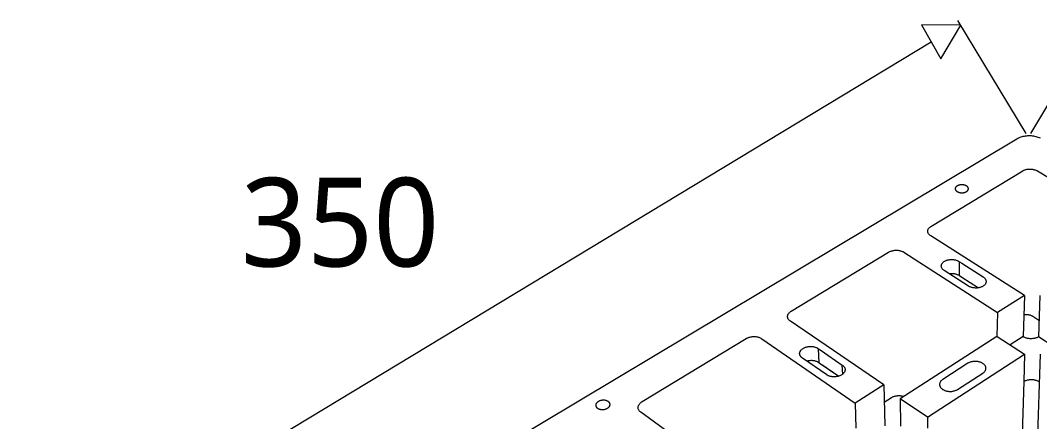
# Model space of a CAD drawing. Header units: millimetres. Extents: x 438 to 4638, y 478 to 3448.
# Drawn here: x 2662.3 to 2891.9, y 2415.8 to 2506.3 of the extents above; entities that cross this region are included whole.
import ezdxf

# ---------------------------------------------------------------- set-up
doc = ezdxf.new("R2010")
doc.units = ezdxf.units.MM
doc.styles.add('微軟正黑體-20', font='Microsoft JhengHei.ttf', dxfattribs={"height": 20})

msp = doc.modelspace()

# ---------------------------------------------------------------- linework, layer by layer
at = {"lineweight": 5}
for p, q in [((2888.9, 2480.77), (2873.5, 2506.3)), ((2889.96, 2480.78), (2905.17, 2506.3)), ((2662.28, 2377.35), (2867.47, 2501.45)), ((2888.42, 2480.14), (2888.16, 2480.09)), ((2888.68, 2480.18), (2888.42, 2480.14)), ((2888.95, 2480.22), (2888.68, 2480.18)), ((2889.23, 2480.24), (2888.95, 2480.22)), ((2889.5, 2480.25), (2889.23, 2480.24)), ((2889.78, 2480.25), (2889.5, 2480.25)), ((2890.06, 2480.23), (2889.78, 2480.25)), ((2890.33, 2480.21), (2890.06, 2480.23)), ((2890.6, 2480.17), (2890.33, 2480.21)), ((2890.87, 2480.13), (2890.6, 2480.17)), ((2891.13, 2480.07), (2890.87, 2480.13)), ((2886.79, 2479.55), (2673.07, 2351.57)), ((2886.99, 2479.66), (2886.79, 2479.55)), ((2887.2, 2479.77), (2886.99, 2479.66)), ((2887.43, 2479.86), (2887.2, 2479.77)), ((2887.66, 2479.95), (2887.43, 2479.86)), ((2887.91, 2480.02), (2887.66, 2479.95)), ((2888.16, 2480.09), (2887.91, 2480.02)), ((2891.38, 2480), (2891.13, 2480.07)), ((2891.63, 2479.92), (2891.38, 2480)), ((2891.87, 2479.84), (2891.63, 2479.92)), ((2892.1, 2479.74), (2891.87, 2479.84)), ((2867.44, 2459.83), (2888.11, 2472.37)), ((2888.11, 2472.37), (2888.22, 2472.44)), ((2888.22, 2472.44), (2888.35, 2472.5)), ((2888.35, 2472.5), (2888.48, 2472.55)), ((2888.48, 2472.55), (2888.61, 2472.6)), ((2888.61, 2472.6), (2888.76, 2472.65)), ((2888.76, 2472.65), (2888.9, 2472.68)), ((2888.9, 2472.68), (2889.05, 2472.72)), ((2889.05, 2472.72), (2889.21, 2472.74)), ((2889.21, 2472.74), (2889.36, 2472.76)), ((2889.36, 2472.76), (2889.52, 2472.77)), ((2889.52, 2472.77), (2889.68, 2472.78)), ((2889.68, 2472.78), (2889.84, 2472.78)), ((2889.84, 2472.78), (2890, 2472.77)), ((2890, 2472.77), (2890.16, 2472.75)), ((2890.16, 2472.75), (2890.32, 2472.73)), ((2890.32, 2472.73), (2890.47, 2472.71)), ((2890.47, 2472.71), (2890.63, 2472.67)), ((2890.63, 2472.67), (2890.77, 2472.63)), ((2890.77, 2472.63), (2890.92, 2472.59)), ((2890.92, 2472.59), (2891.06, 2472.54)), ((2891.06, 2472.54), (2891.19, 2472.48)), ((2891.19, 2472.48), (2891.31, 2472.42)), ((2891.31, 2472.42), (2891.43, 2472.35)), ((2891.43, 2472.35), (2912.52, 2459.55)), ((2873.03, 2468.69), (2873, 2468.63)), ((2873.07, 2468.74), (2873.03, 2468.69)), ((2873.12, 2468.79), (2873.07, 2468.74)), ((2873.17, 2468.84), (2873.12, 2468.79)), ((2873.23, 2468.89), (2873.17, 2468.84)), ((2873.29, 2468.94), (2873.23, 2468.89)), ((2873.35, 2468.98), (2873.29, 2468.94)), ((2873.43, 2469.02), (2873.35, 2468.98)), ((2873.5, 2469.06), (2873.43, 2469.02)), ((2873.58, 2469.09), (2873.5, 2469.06)), ((2873.66, 2469.12), (2873.58, 2469.09)), ((2873.75, 2469.15), (2873.66, 2469.12)), ((2873.84, 2469.17), (2873.75, 2469.15)), ((2873.93, 2469.19), (2873.84, 2469.17)), ((2874.02, 2469.21), (2873.93, 2469.19)), ((2874.11, 2469.22), (2874.02, 2469.21)), ((2874.21, 2469.23), (2874.11, 2469.22)), ((2874.3, 2469.24), (2874.21, 2469.23)), ((2874.4, 2469.24), (2874.3, 2469.24)), ((2874.5, 2469.24), (2874.4, 2469.24)), ((2874.59, 2469.23), (2874.5, 2469.24)), ((2874.69, 2469.22), (2874.59, 2469.23)), ((2874.78, 2469.2), (2874.69, 2469.22)), ((2874.87, 2469.19), (2874.78, 2469.2)), ((2874.96, 2469.17), (2874.87, 2469.19)), ((2875.05, 2469.14), (2874.96, 2469.17)), ((2875.14, 2469.11), (2875.05, 2469.14)), ((2875.22, 2469.08), (2875.14, 2469.11)), ((2875.3, 2469.05), (2875.22, 2469.08)), ((2875.37, 2469.01), (2875.3, 2469.05)), ((2875.44, 2468.97), (2875.37, 2469.01)), ((2875.51, 2468.92), (2875.44, 2468.97)), ((2875.57, 2468.88), (2875.51, 2468.92)), ((2875.62, 2468.83), (2875.57, 2468.88)), ((2875.68, 2468.78), (2875.62, 2468.83)), ((2875.72, 2468.73), (2875.68, 2468.78)), ((2875.76, 2468.67), (2875.72, 2468.73)), ((2875.79, 2468.62), (2875.76, 2468.67)), ((2872.92, 2468.4), (2872.91, 2468.34)), ((2872.91, 2468.34), (2872.92, 2468.28)), ((2872.93, 2468.46), (2872.92, 2468.4)), ((2872.92, 2468.28), (2872.93, 2468.23)), ((2872.95, 2468.52), (2872.93, 2468.46)), ((2872.93, 2468.23), (2872.94, 2468.17)), ((2872.94, 2468.17), (2872.96, 2468.11)), ((2872.97, 2468.58), (2872.95, 2468.52)), ((2872.96, 2468.11), (2872.99, 2468.05)), ((2873, 2468.63), (2872.97, 2468.58)), ((2872.99, 2468.05), (2873.02, 2468)), ((2873.02, 2468), (2873.06, 2467.94)), ((2873.06, 2467.94), (2873.11, 2467.89)), ((2873.11, 2467.89), (2873.16, 2467.84)), ((2873.16, 2467.84), (2873.21, 2467.79)), ((2873.21, 2467.79), (2873.27, 2467.74)), ((2873.27, 2467.74), (2873.34, 2467.7)), ((2873.34, 2467.7), (2873.41, 2467.66)), ((2873.41, 2467.66), (2873.48, 2467.62)), ((2873.48, 2467.62), (2873.56, 2467.59)), ((2873.56, 2467.59), (2873.65, 2467.55)), ((2873.65, 2467.55), (2873.73, 2467.53)), ((2873.73, 2467.53), (2873.82, 2467.5)), ((2873.82, 2467.5), (2873.91, 2467.48)), ((2873.91, 2467.48), (2874, 2467.46)), ((2874, 2467.46), (2874.1, 2467.45)), ((2874.1, 2467.45), (2874.19, 2467.44)), ((2874.19, 2467.44), (2874.29, 2467.43)), ((2874.29, 2467.43), (2874.38, 2467.43)), ((2874.38, 2467.43), (2874.48, 2467.43)), ((2874.48, 2467.43), (2874.58, 2467.44)), ((2874.58, 2467.44), (2874.67, 2467.44)), ((2874.67, 2467.44), (2874.77, 2467.46)), ((2874.77, 2467.46), (2874.86, 2467.47)), ((2874.86, 2467.47), (2874.95, 2467.49)), ((2874.95, 2467.49), (2875.04, 2467.52)), ((2875.04, 2467.52), (2875.12, 2467.55)), ((2875.12, 2467.55), (2875.21, 2467.58)), ((2875.21, 2467.58), (2875.29, 2467.61)), ((2875.29, 2467.61), (2875.36, 2467.65)), ((2875.36, 2467.65), (2875.43, 2467.69)), ((2875.43, 2467.69), (2875.5, 2467.73)), ((2875.5, 2467.73), (2875.56, 2467.78)), ((2875.56, 2467.78), (2875.62, 2467.82)), ((2875.62, 2467.82), (2875.67, 2467.87)), ((2875.67, 2467.87), (2875.71, 2467.93)), ((2875.71, 2467.93), (2875.75, 2467.98)), ((2875.75, 2467.98), (2875.79, 2468.04)), ((2875.82, 2468.56), (2875.79, 2468.62)), ((2875.79, 2468.04), (2875.82, 2468.09)), ((2875.84, 2468.5), (2875.82, 2468.56)), ((2875.82, 2468.09), (2875.84, 2468.15)), ((2875.86, 2468.44), (2875.84, 2468.5)), ((2875.84, 2468.15), (2875.86, 2468.21)), ((2875.87, 2468.39), (2875.86, 2468.44)), ((2875.86, 2468.21), (2875.87, 2468.27)), ((2875.87, 2468.33), (2875.87, 2468.39)), ((2875.87, 2468.27), (2875.87, 2468.33)), ((2866.98, 2459.43), (2867.05, 2459.52)), ((2867.05, 2459.52), (2867.14, 2459.6)), ((2867.14, 2459.6), (2867.23, 2459.68)), ((2867.23, 2459.68), (2867.33, 2459.76)), ((2867.33, 2459.76), (2867.44, 2459.83)), ((2866.72, 2458.87), (2866.74, 2458.97)), ((2866.72, 2458.77), (2866.72, 2458.87)), ((2866.72, 2458.68), (2866.72, 2458.77)), ((2866.73, 2458.58), (2866.72, 2458.68)), ((2866.76, 2458.48), (2866.73, 2458.58)), ((2866.74, 2458.97), (2866.77, 2459.07)), ((2866.79, 2458.39), (2866.76, 2458.48)), ((2866.77, 2459.07), (2866.81, 2459.16)), ((2866.83, 2458.29), (2866.79, 2458.39)), ((2866.81, 2459.16), (2866.85, 2459.25)), ((2866.89, 2458.2), (2866.83, 2458.29)), ((2866.85, 2459.25), (2866.91, 2459.34)), ((2866.95, 2458.11), (2866.89, 2458.2)), ((2866.91, 2459.34), (2866.98, 2459.43)), ((2867.02, 2458.02), (2866.95, 2458.11)), ((2867.1, 2457.94), (2867.02, 2458.02)), ((2867.19, 2457.86), (2867.1, 2457.94)), ((2867.29, 2457.78), (2867.19, 2457.86)), ((2867.4, 2457.71), (2867.29, 2457.78)), ((2888.49, 2444.27), (2867.4, 2457.71)), ((2835.94, 2440.7), (2857.91, 2454.04)), ((2857.91, 2454.04), (2858.04, 2454.11)), ((2858.04, 2454.11), (2858.17, 2454.17)), ((2858.17, 2454.17), (2858.3, 2454.23)), ((2858.3, 2454.23), (2858.45, 2454.29)), ((2858.45, 2454.29), (2858.59, 2454.33)), ((2858.59, 2454.33), (2858.75, 2454.37)), ((2858.75, 2454.37), (2858.9, 2454.41)), ((2858.9, 2454.41), (2859.07, 2454.43)), ((2859.07, 2454.43), (2859.23, 2454.45)), ((2859.23, 2454.45), (2859.39, 2454.47)), ((2859.39, 2454.47), (2859.56, 2454.47)), ((2859.56, 2454.47), (2859.72, 2454.47)), ((2859.72, 2454.47), (2859.89, 2454.46)), ((2859.89, 2454.46), (2860.05, 2454.45)), ((2860.05, 2454.45), (2860.21, 2454.43)), ((2860.21, 2454.43), (2860.37, 2454.4)), ((2860.37, 2454.4), (2860.52, 2454.36)), ((2860.52, 2454.36), (2860.68, 2454.32)), ((2860.68, 2454.32), (2860.82, 2454.27)), ((2860.82, 2454.27), (2860.96, 2454.22)), ((2860.96, 2454.22), (2861.09, 2454.16)), ((2861.09, 2454.16), (2861.22, 2454.09)), ((2861.22, 2454.09), (2861.34, 2454.02)), ((2861.34, 2454.02), (2882.42, 2440.41)), ((2869.77, 2450.94), (2869.78, 2451.03)), ((2869.77, 2450.84), (2869.77, 2450.94)), ((2869.79, 2450.75), (2869.77, 2450.84)), ((2869.78, 2451.03), (2869.79, 2451.13)), ((2869.79, 2451.13), (2869.82, 2451.22)), ((2869.81, 2450.65), (2869.79, 2450.75)), ((2869.84, 2450.56), (2869.81, 2450.65)), ((2869.82, 2451.22), (2869.86, 2451.32)), ((2869.89, 2450.47), (2869.84, 2450.56)), ((2869.86, 2451.32), (2869.9, 2451.41)), ((2869.94, 2450.38), (2869.89, 2450.47)), ((2869.9, 2451.41), (2869.96, 2451.5)), ((2870, 2450.29), (2869.94, 2450.38)), ((2869.96, 2451.5), (2870.02, 2451.58)), ((2870.02, 2450.26), (2870, 2450.29)), ((2870.02, 2451.58), (2870.09, 2451.67)), ((2870.09, 2451.67), (2870.17, 2451.75)), ((2870.17, 2451.75), (2870.26, 2451.82)), ((2870.26, 2451.82), (2870.36, 2451.9)), ((2870.36, 2451.9), (2870.47, 2451.97)), ((2870.47, 2451.97), (2870.58, 2452.03)), ((2870.58, 2452.03), (2870.71, 2452.09)), ((2870.71, 2452.09), (2870.84, 2452.15)), ((2870.84, 2452.15), (2870.97, 2452.2)), ((2870.97, 2452.2), (2871.11, 2452.25)), ((2871.11, 2452.25), (2871.26, 2452.28)), ((2871.26, 2452.28), (2871.41, 2452.32)), ((2871.41, 2452.32), (2871.56, 2452.34)), ((2871.56, 2452.34), (2871.71, 2452.36)), ((2871.71, 2452.36), (2871.87, 2452.37)), ((2871.87, 2452.37), (2872.03, 2452.38)), ((2872.03, 2452.38), (2872.19, 2452.38)), ((2872.19, 2452.38), (2872.34, 2452.37)), ((2872.34, 2452.37), (2872.5, 2452.36)), ((2872.5, 2452.36), (2872.65, 2452.34)), ((2872.65, 2452.34), (2872.81, 2452.31)), ((2872.81, 2452.31), (2872.95, 2452.27)), ((2872.95, 2452.27), (2873.1, 2452.23)), ((2873.1, 2452.23), (2873.24, 2452.19)), ((2873.24, 2452.19), (2873.37, 2452.14)), ((2873.37, 2452.14), (2873.5, 2452.08)), ((2873.5, 2452.08), (2873.62, 2452.01)), ((2873.62, 2452.01), (2873.85, 2451.88)), ((2873.84, 2448.75), (2873.85, 2451.88)), ((2873.85, 2451.88), (2874.4, 2451.52)), ((2874.4, 2451.52), (2879.2, 2448.45)), ((2870.07, 2450.21), (2870.02, 2450.26)), ((2870.15, 2450.12), (2870.07, 2450.21)), ((2870.23, 2450.05), (2870.15, 2450.12)), ((2870.33, 2449.97), (2870.23, 2450.05)), ((2870.43, 2449.9), (2870.33, 2449.97)), ((2875.9, 2446.38), (2870.43, 2449.9)), ((2871.51, 2449.21), (2871.55, 2449.22)), ((2871.55, 2449.22), (2871.71, 2449.24)), ((2871.71, 2449.24), (2871.86, 2449.25)), ((2871.86, 2449.25), (2872.02, 2449.25)), ((2872.02, 2449.25), (2872.18, 2449.25)), ((2872.18, 2449.25), (2872.33, 2449.25)), ((2872.33, 2449.25), (2872.49, 2449.23)), ((2872.49, 2449.23), (2872.64, 2449.21)), ((2872.64, 2449.21), (2872.79, 2449.18)), ((2872.79, 2449.18), (2872.94, 2449.15)), ((2872.94, 2449.15), (2873.09, 2449.11)), ((2873.09, 2449.11), (2873.23, 2449.06)), ((2873.23, 2449.06), (2873.36, 2449.01)), ((2873.36, 2449.01), (2873.49, 2448.95)), ((2873.49, 2448.95), (2873.61, 2448.89)), ((2873.61, 2448.89), (2873.84, 2448.75)), ((2873.84, 2448.75), (2874.38, 2448.39)), ((2874.38, 2448.39), (2878.12, 2445.99)), ((2879.2, 2448.45), (2879.31, 2448.38)), ((2879.31, 2448.38), (2879.41, 2448.3)), ((2879.41, 2448.3), (2879.5, 2448.21)), ((2879.5, 2448.21), (2879.58, 2448.13)), ((2879.58, 2448.13), (2879.65, 2448.04)), ((2879.65, 2448.04), (2879.71, 2447.95)), ((2876.02, 2446.31), (2875.9, 2446.38)), ((2876.14, 2446.25), (2876.02, 2446.31)), ((2876.27, 2446.19), (2876.14, 2446.25)), ((2876.41, 2446.14), (2876.27, 2446.19)), ((2876.55, 2446.09), (2876.41, 2446.14)), ((2876.69, 2446.05), (2876.55, 2446.09)), ((2876.84, 2446.02), (2876.69, 2446.05)), ((2876.99, 2445.99), (2876.84, 2446.02)), ((2877.15, 2445.97), (2876.99, 2445.99)), ((2877.31, 2445.96), (2877.15, 2445.97)), ((2877.47, 2445.95), (2877.31, 2445.96)), ((2877.62, 2445.95), (2877.47, 2445.95)), ((2877.78, 2445.95), (2877.62, 2445.95)), ((2877.94, 2445.97), (2877.78, 2445.95)), ((2878.09, 2445.99), (2877.94, 2445.97)), ((2878.12, 2445.99), (2878.09, 2445.99)), ((2878.25, 2446.01), (2878.12, 2445.99)), ((2878.4, 2446.05), (2878.25, 2446.01)), ((2878.54, 2446.09), (2878.4, 2446.05)), ((2878.68, 2446.13), (2878.54, 2446.09)), ((2878.82, 2446.18), (2878.68, 2446.13)), ((2878.95, 2446.24), (2878.82, 2446.18)), ((2879.07, 2446.3), (2878.95, 2446.24)), ((2879.18, 2446.37), (2879.07, 2446.3)), ((2879.29, 2446.44), (2879.18, 2446.37)), ((2879.39, 2446.52), (2879.29, 2446.44)), ((2879.48, 2446.6), (2879.39, 2446.52)), ((2879.57, 2446.69), (2879.48, 2446.6)), ((2879.64, 2446.78), (2879.57, 2446.69)), ((2879.7, 2446.87), (2879.64, 2446.78)), ((2879.76, 2446.96), (2879.7, 2446.87)), ((2879.71, 2447.95), (2879.76, 2447.85)), ((2879.76, 2447.85), (2879.81, 2447.75)), ((2879.8, 2447.06), (2879.76, 2446.96)), ((2879.83, 2447.16), (2879.8, 2447.06)), ((2879.81, 2447.75), (2879.84, 2447.66)), ((2879.86, 2447.26), (2879.83, 2447.16)), ((2879.84, 2447.66), (2879.86, 2447.56)), ((2879.86, 2447.56), (2879.87, 2447.46)), ((2879.87, 2447.36), (2879.86, 2447.26)), ((2879.87, 2447.46), (2879.87, 2447.36)), ((2888.49, 2444.27), (2882.42, 2440.41)), ((2888.49, 2444.27), (2888.22, 2434.98)), ((2891.97, 2444.24), (2891.65, 2434.95)), ((2835.13, 2439.58), (2835.14, 2439.69)), ((2835.13, 2439.48), (2835.13, 2439.58)), ((2835.14, 2439.37), (2835.13, 2439.48)), ((2835.14, 2439.69), (2835.17, 2439.79)), ((2835.16, 2439.27), (2835.14, 2439.37)), ((2835.18, 2439.17), (2835.16, 2439.27)), ((2835.17, 2439.79), (2835.2, 2439.89)), ((2835.22, 2439.07), (2835.18, 2439.17)), ((2835.2, 2439.89), (2835.24, 2439.99)), ((2835.28, 2438.97), (2835.22, 2439.07)), ((2835.24, 2439.99), (2835.3, 2440.09)), ((2835.34, 2438.87), (2835.28, 2438.97)), ((2835.3, 2440.09), (2835.36, 2440.19)), ((2835.41, 2438.78), (2835.34, 2438.87)), ((2835.36, 2440.19), (2835.44, 2440.28)), ((2835.44, 2440.28), (2835.52, 2440.37)), ((2835.52, 2440.37), (2835.61, 2440.46)), ((2835.61, 2440.46), (2835.71, 2440.55)), ((2835.71, 2440.55), (2835.82, 2440.63)), ((2835.82, 2440.63), (2835.94, 2440.7)), ((2882.42, 2440.41), (2882.32, 2435)), ((2888.36, 2439.99), (2888.43, 2439.99)), ((2888.43, 2439.99), (2888.58, 2440.01)), ((2888.58, 2440.01), (2888.73, 2440.01)), ((2888.73, 2440.01), (2888.88, 2440.01)), ((2888.88, 2440.01), (2889.03, 2440)), ((2889.03, 2440), (2889.18, 2439.99)), ((2889.18, 2439.99), (2889.33, 2439.97)), ((2889.33, 2439.97), (2889.48, 2439.94)), ((2889.48, 2439.94), (2889.62, 2439.91)), ((2889.62, 2439.91), (2889.77, 2439.87)), ((2889.77, 2439.87), (2889.9, 2439.82)), ((2889.9, 2439.82), (2890.03, 2439.77)), ((2890.03, 2439.77), (2890.16, 2439.71)), ((2890.16, 2439.71), (2890.28, 2439.65)), ((2890.28, 2439.65), (2890.39, 2439.58)), ((2890.39, 2439.58), (2891.78, 2438.69)), ((2835.48, 2438.69), (2835.41, 2438.78)), ((2835.57, 2438.61), (2835.48, 2438.69)), ((2835.67, 2438.53), (2835.57, 2438.61)), ((2835.78, 2438.45), (2835.67, 2438.53)), ((2856.83, 2424.13), (2835.78, 2438.45)), ((2802.38, 2420.33), (2825.79, 2434.54)), ((2825.79, 2434.54), (2825.92, 2434.62)), ((2825.92, 2434.62), (2826.06, 2434.69)), ((2826.06, 2434.69), (2826.21, 2434.75)), ((2826.21, 2434.75), (2826.36, 2434.8)), ((2826.36, 2434.8), (2826.51, 2434.85)), ((2826.51, 2434.85), (2826.67, 2434.9)), ((2826.67, 2434.9), (2826.84, 2434.93)), ((2826.84, 2434.93), (2827, 2434.96)), ((2827, 2434.96), (2827.17, 2434.98)), ((2827.17, 2434.98), (2827.34, 2435)), ((2827.34, 2435), (2827.51, 2435)), ((2827.51, 2435), (2827.68, 2435)), ((2827.68, 2435), (2827.85, 2434.99)), ((2827.85, 2434.99), (2828.02, 2434.98)), ((2828.02, 2434.98), (2828.19, 2434.96)), ((2828.19, 2434.96), (2828.35, 2434.92)), ((2828.35, 2434.92), (2828.5, 2434.89)), ((2828.5, 2434.89), (2828.66, 2434.84)), ((2828.66, 2434.84), (2828.81, 2434.79)), ((2828.81, 2434.79), (2828.95, 2434.73)), ((2828.95, 2434.73), (2829.08, 2434.67)), ((2829.08, 2434.67), (2829.21, 2434.6)), ((2829.21, 2434.6), (2829.33, 2434.52)), ((2829.33, 2434.52), (2850.36, 2420.02)), ((2882.32, 2435), (2860.47, 2420.98)), ((2882.37, 2435.03), (2882.32, 2435)), ((2882.37, 2435.03), (2888.53, 2431.02)), ((2888.22, 2434.98), (2885.32, 2433.11)), ((2888.34, 2434.9), (2888.22, 2434.98)), ((2888.47, 2434.83), (2888.34, 2434.9)), ((2888.61, 2434.77), (2888.47, 2434.83)), ((2888.75, 2434.71), (2888.61, 2434.77)), ((2888.9, 2434.66), (2888.75, 2434.71)), ((2889.05, 2434.62), (2888.9, 2434.66)), ((2889.21, 2434.58), (2889.05, 2434.62)), ((2889.37, 2434.55), (2889.21, 2434.58)), ((2889.53, 2434.53), (2889.37, 2434.55)), ((2889.7, 2434.52), (2889.53, 2434.53)), ((2889.86, 2434.51), (2889.7, 2434.52)), ((2890.03, 2434.51), (2889.86, 2434.51)), ((2890.19, 2434.51), (2890.03, 2434.51)), ((2890.36, 2434.53), (2890.19, 2434.51)), ((2890.52, 2434.55), (2890.36, 2434.53)), ((2890.68, 2434.57), (2890.52, 2434.55)), ((2890.83, 2434.61), (2890.68, 2434.57)), ((2890.98, 2434.65), (2890.83, 2434.61)), ((2891.13, 2434.7), (2890.98, 2434.65)), ((2891.27, 2434.75), (2891.13, 2434.7)), ((2891.41, 2434.82), (2891.27, 2434.75)), ((2891.53, 2434.88), (2891.41, 2434.82)), ((2891.65, 2434.95), (2891.53, 2434.88)), ((2894.91, 2432.86), (2891.65, 2434.95)), ((2838.08, 2431.83), (2838.15, 2431.92)), ((2838.15, 2431.92), (2838.23, 2432.01)), ((2838.23, 2432.01), (2838.32, 2432.1)), ((2838.32, 2432.1), (2838.42, 2432.18)), ((2838.42, 2432.18), (2838.52, 2432.26)), ((2838.52, 2432.26), (2838.63, 2432.33)), ((2838.63, 2432.33), (2838.76, 2432.4)), ((2838.76, 2432.4), (2838.89, 2432.47)), ((2838.89, 2432.47), (2839.03, 2432.53)), ((2839.03, 2432.53), (2839.17, 2432.58)), ((2839.17, 2432.58), (2839.32, 2432.63)), ((2839.32, 2432.63), (2839.47, 2432.67)), ((2839.47, 2432.67), (2839.62, 2432.71)), ((2839.62, 2432.71), (2839.78, 2432.73)), ((2839.78, 2432.73), (2839.94, 2432.76)), ((2839.94, 2432.76), (2840.11, 2432.77)), ((2840.11, 2432.77), (2840.27, 2432.77)), ((2840.27, 2432.77), (2840.43, 2432.77)), ((2840.43, 2432.77), (2840.59, 2432.77)), ((2840.59, 2432.77), (2840.75, 2432.75)), ((2840.75, 2432.75), (2840.91, 2432.73)), ((2840.91, 2432.73), (2841.07, 2432.7)), ((2841.07, 2432.7), (2841.22, 2432.66)), ((2841.22, 2432.66), (2841.37, 2432.62)), ((2841.37, 2432.62), (2841.51, 2432.57)), ((2841.51, 2432.57), (2841.64, 2432.51)), ((2841.64, 2432.51), (2841.77, 2432.45)), ((2841.77, 2432.45), (2841.89, 2432.38)), ((2841.89, 2432.38), (2842.12, 2432.24)), ((2842.12, 2432.24), (2842.67, 2431.86)), ((2842.27, 2429.11), (2842.12, 2432.24)), ((2837.86, 2431.24), (2837.87, 2431.34)), ((2837.86, 2431.14), (2837.86, 2431.24)), ((2837.87, 2431.04), (2837.86, 2431.14)), ((2837.87, 2431.34), (2837.9, 2431.44)), ((2837.89, 2430.93), (2837.87, 2431.04)), ((2837.92, 2430.84), (2837.89, 2430.93)), ((2837.9, 2431.44), (2837.93, 2431.54)), ((2837.95, 2430.74), (2837.92, 2430.84)), ((2837.93, 2431.54), (2837.97, 2431.64)), ((2838, 2430.64), (2837.95, 2430.74)), ((2837.97, 2431.64), (2838.02, 2431.74)), ((2838.06, 2430.55), (2838, 2430.64)), ((2838.02, 2431.74), (2838.08, 2431.83)), ((2838.09, 2430.52), (2838.06, 2430.55)), ((2838.13, 2430.46), (2838.09, 2430.52)), ((2838.16, 2430.43), (2838.13, 2430.46)), ((2838.21, 2430.37), (2838.16, 2430.43)), ((2838.29, 2430.29), (2838.21, 2430.37)), ((2838.33, 2430.26), (2838.29, 2430.29)), ((2838.39, 2430.21), (2838.33, 2430.26)), ((2838.49, 2430.13), (2838.39, 2430.21)), ((2843.95, 2426.38), (2838.49, 2430.13)), ((2839.78, 2429.58), (2839.94, 2429.61)), ((2839.94, 2429.61), (2840.1, 2429.63)), ((2840.1, 2429.63), (2840.26, 2429.64)), ((2840.26, 2429.64), (2840.42, 2429.65)), ((2840.42, 2429.65), (2840.58, 2429.65)), ((2840.58, 2429.65), (2840.75, 2429.64)), ((2840.75, 2429.64), (2840.91, 2429.62)), ((2840.91, 2429.62), (2841.06, 2429.6)), ((2842.67, 2431.86), (2847.46, 2428.59)), ((2866.63, 2416.79), (2888.53, 2431.02)), ((2888.53, 2431.02), (2888.35, 2424.86)), ((2892.05, 2431), (2891.02, 2401.39)), ((2839.43, 2429.49), (2839.47, 2429.5)), ((2839.47, 2429.5), (2839.63, 2429.55)), ((2839.63, 2429.55), (2839.78, 2429.58)), ((2841.06, 2429.6), (2841.22, 2429.57)), ((2841.22, 2429.57), (2841.37, 2429.53)), ((2841.37, 2429.53), (2841.51, 2429.49)), ((2841.51, 2429.49), (2841.65, 2429.44)), ((2841.65, 2429.44), (2841.79, 2429.39)), ((2841.79, 2429.39), (2841.92, 2429.32)), ((2841.92, 2429.32), (2842.04, 2429.26)), ((2842.04, 2429.26), (2842.27, 2429.11)), ((2842.27, 2429.11), (2846.66, 2426.07)), ((2842.82, 2428.73), (2846.68, 2426.08)), ((2847.46, 2428.59), (2847.57, 2428.51)), ((2847.56, 2426.53), (2847.46, 2428.59)), ((2847.57, 2428.51), (2847.67, 2428.43)), ((2847.67, 2428.43), (2847.76, 2428.34)), ((2847.76, 2428.34), (2847.84, 2428.25)), ((2847.84, 2428.25), (2847.9, 2428.15)), ((2847.9, 2428.15), (2847.96, 2428.05)), ((2847.96, 2428.05), (2848.01, 2427.95)), ((2848.01, 2427.95), (2848.05, 2427.85)), ((2848.05, 2427.85), (2848.08, 2427.74)), ((2848.07, 2427.32), (2848.05, 2427.21)), ((2848.09, 2427.42), (2848.07, 2427.32)), ((2848.08, 2427.74), (2848.09, 2427.64)), ((2848.09, 2427.64), (2848.1, 2427.53)), ((2848.1, 2427.53), (2848.09, 2427.42)), ((2875.76, 2428.97), (2870.1, 2425.33)), ((2875.89, 2429.05), (2875.76, 2428.97)), ((2876.01, 2429.11), (2875.89, 2429.05)), ((2876.15, 2429.17), (2876.01, 2429.11)), ((2876.29, 2429.22), (2876.15, 2429.17)), ((2876.43, 2429.27), (2876.29, 2429.22)), ((2876.58, 2429.31), (2876.43, 2429.27)), ((2876.73, 2429.34), (2876.58, 2429.31)), ((2876.89, 2429.37), (2876.73, 2429.34)), ((2877.05, 2429.39), (2876.89, 2429.37)), ((2877.21, 2429.4), (2877.05, 2429.39)), ((2877.37, 2429.41), (2877.21, 2429.4)), ((2877.53, 2429.4), (2877.37, 2429.41)), ((2877.69, 2429.4), (2877.53, 2429.4)), ((2877.85, 2429.38), (2877.69, 2429.4)), ((2878.01, 2429.36), (2877.85, 2429.38)), ((2878.16, 2429.33), (2878.01, 2429.36)), ((2878.31, 2429.29), (2878.16, 2429.33)), ((2878.46, 2429.25), (2878.31, 2429.29)), ((2878.6, 2429.2), (2878.46, 2429.25)), ((2878.74, 2429.15), (2878.6, 2429.2)), ((2878.87, 2429.09), (2878.74, 2429.15)), ((2879, 2429.02), (2878.87, 2429.09)), ((2879.12, 2428.95), (2879, 2429.02)), ((2879.23, 2428.87), (2879.12, 2428.95)), ((2879.33, 2428.8), (2879.23, 2428.87)), ((2879.42, 2428.71), (2879.33, 2428.8)), ((2879.5, 2428.63), (2879.42, 2428.71)), ((2879.57, 2428.54), (2879.5, 2428.63)), ((2879.64, 2428.45), (2879.57, 2428.54)), ((2879.7, 2428.35), (2879.64, 2428.45)), ((2879.65, 2427.26), (2879.7, 2427.36)), ((2879.74, 2428.26), (2879.7, 2428.35)), ((2879.7, 2427.36), (2879.75, 2427.45)), ((2879.78, 2428.16), (2879.74, 2428.26)), ((2879.75, 2427.45), (2879.78, 2427.55)), ((2879.8, 2428.06), (2879.78, 2428.16)), ((2879.78, 2427.55), (2879.81, 2427.65)), ((2879.82, 2427.96), (2879.8, 2428.06)), ((2879.81, 2427.65), (2879.82, 2427.75)), ((2879.83, 2427.85), (2879.82, 2427.96)), ((2879.82, 2427.75), (2879.83, 2427.85)), ((2844.06, 2426.31), (2843.95, 2426.38)), ((2844.19, 2426.24), (2844.06, 2426.31)), ((2844.32, 2426.18), (2844.19, 2426.24)), ((2844.45, 2426.12), (2844.32, 2426.18)), ((2844.6, 2426.08), (2844.45, 2426.12)), ((2844.75, 2426.03), (2844.6, 2426.08)), ((2844.9, 2426), (2844.75, 2426.03)), ((2845.05, 2425.97), (2844.9, 2426)), ((2845.21, 2425.95), (2845.05, 2425.97)), ((2845.37, 2425.93), (2845.21, 2425.95)), ((2845.54, 2425.92), (2845.37, 2425.93)), ((2845.7, 2425.92), (2845.54, 2425.92)), ((2845.86, 2425.93), (2845.7, 2425.92)), ((2846.03, 2425.94), (2845.86, 2425.93)), ((2846.19, 2425.96), (2846.03, 2425.94)), ((2846.35, 2425.99), (2846.19, 2425.96)), ((2846.5, 2426.03), (2846.35, 2425.99)), ((2846.65, 2426.07), (2846.5, 2426.03)), ((2846.8, 2426.12), (2846.65, 2426.07)), ((2846.94, 2426.17), (2846.8, 2426.12)), ((2847.08, 2426.23), (2846.94, 2426.17)), ((2847.21, 2426.3), (2847.08, 2426.23)), ((2847.33, 2426.37), (2847.21, 2426.3)), ((2847.45, 2426.45), (2847.33, 2426.37)), ((2847.56, 2426.53), (2847.45, 2426.45)), ((2847.66, 2426.62), (2847.56, 2426.53)), ((2847.75, 2426.71), (2847.66, 2426.62)), ((2847.83, 2426.81), (2847.75, 2426.71)), ((2847.9, 2426.9), (2847.83, 2426.81)), ((2847.96, 2427), (2847.9, 2426.9)), ((2848.01, 2427.11), (2847.96, 2427)), ((2848.05, 2427.21), (2848.01, 2427.11)), ((2869.79, 2425.08), (2869.7, 2424.99)), ((2869.88, 2425.17), (2869.79, 2425.08)), ((2869.99, 2425.25), (2869.88, 2425.17)), ((2870.1, 2425.33), (2869.99, 2425.25)), ((2873.45, 2423.07), (2879.13, 2426.76)), ((2879.13, 2426.76), (2879.24, 2426.83)), ((2879.24, 2426.83), (2879.34, 2426.91)), ((2879.34, 2426.91), (2879.43, 2426.99)), ((2879.43, 2426.99), (2879.51, 2427.08)), ((2879.51, 2427.08), (2879.58, 2427.17)), ((2879.58, 2427.17), (2879.65, 2427.26)), ((2888.6, 2425), (2888.74, 2425.06)), ((2888.74, 2425.06), (2888.88, 2425.12)), ((2888.88, 2425.12), (2889.03, 2425.17)), ((2889.03, 2425.17), (2889.18, 2425.21)), ((2889.18, 2425.21), (2889.34, 2425.25)), ((2889.34, 2425.25), (2889.5, 2425.28)), ((2889.5, 2425.28), (2889.67, 2425.3)), ((2889.67, 2425.3), (2889.84, 2425.31)), ((2889.84, 2425.31), (2890, 2425.32)), ((2890, 2425.32), (2890.17, 2425.32)), ((2890.17, 2425.32), (2890.34, 2425.31)), ((2890.34, 2425.31), (2890.51, 2425.29)), ((2890.51, 2425.29), (2890.67, 2425.27)), ((2890.67, 2425.27), (2890.83, 2425.24)), ((2890.83, 2425.24), (2890.99, 2425.2)), ((2890.99, 2425.2), (2891.15, 2425.16)), ((2891.15, 2425.16), (2891.3, 2425.11)), ((2891.3, 2425.11), (2891.44, 2425.05)), ((2891.44, 2425.05), (2891.58, 2424.98)), ((2856.83, 2424.13), (2850.36, 2420.02)), ((2856.83, 2424.13), (2857.04, 2414.85)), ((2869.39, 2424.38), (2869.38, 2424.28)), ((2869.38, 2424.28), (2869.38, 2424.17)), ((2869.38, 2424.17), (2869.39, 2424.06)), ((2869.42, 2424.49), (2869.39, 2424.38)), ((2869.39, 2424.06), (2869.41, 2423.95)), ((2869.41, 2423.95), (2869.44, 2423.85)), ((2869.45, 2424.59), (2869.42, 2424.49)), ((2869.44, 2423.85), (2869.48, 2423.75)), ((2869.5, 2424.7), (2869.45, 2424.59)), ((2869.48, 2423.75), (2869.54, 2423.64)), ((2869.56, 2424.8), (2869.5, 2424.7)), ((2869.54, 2423.64), (2869.6, 2423.54)), ((2869.62, 2424.9), (2869.56, 2424.8)), ((2869.6, 2423.54), (2869.67, 2423.45)), ((2869.7, 2424.99), (2869.62, 2424.9)), ((2869.67, 2423.45), (2869.76, 2423.36)), ((2869.76, 2423.36), (2869.85, 2423.27)), ((2869.85, 2423.27), (2869.95, 2423.18)), ((2869.95, 2423.18), (2870.06, 2423.1)), ((2870.06, 2423.1), (2870.18, 2423.03)), ((2870.18, 2423.03), (2870.31, 2422.96)), ((2870.31, 2422.96), (2870.44, 2422.9)), ((2870.44, 2422.9), (2870.58, 2422.84)), ((2870.58, 2422.84), (2870.72, 2422.79)), ((2870.72, 2422.79), (2870.87, 2422.75)), ((2870.87, 2422.75), (2871.02, 2422.71)), ((2872.47, 2422.7), (2872.63, 2422.73)), ((2872.63, 2422.73), (2872.78, 2422.77)), ((2872.78, 2422.77), (2872.92, 2422.82)), ((2872.92, 2422.82), (2873.06, 2422.88)), ((2873.06, 2422.88), (2873.2, 2422.94)), ((2873.2, 2422.94), (2873.32, 2423)), ((2873.32, 2423), (2873.45, 2423.07)), ((2888.35, 2424.86), (2887.66, 2401.41)), ((2888.35, 2424.86), (2888.47, 2424.93)), ((2888.47, 2424.93), (2888.6, 2425)), ((2891.58, 2424.98), (2891.71, 2424.91)), ((2891.71, 2424.91), (2891.84, 2424.84)), ((2792.67, 2420.45), (2792.59, 2420.4)), ((2792.76, 2420.49), (2792.67, 2420.45)), ((2792.86, 2420.52), (2792.76, 2420.49)), ((2792.95, 2420.55), (2792.86, 2420.52)), ((2793.05, 2420.58), (2792.95, 2420.55)), ((2793.15, 2420.61), (2793.05, 2420.58)), ((2793.26, 2420.62), (2793.15, 2420.61)), ((2793.36, 2420.64), (2793.26, 2420.62)), ((2793.46, 2420.65), (2793.36, 2420.64)), ((2793.57, 2420.66), (2793.46, 2420.65)), ((2793.67, 2420.66), (2793.57, 2420.66)), ((2793.78, 2420.65), (2793.67, 2420.66)), ((2793.88, 2420.65), (2793.78, 2420.65)), ((2793.98, 2420.64), (2793.88, 2420.65)), ((2794.08, 2420.62), (2793.98, 2420.64)), ((2794.18, 2420.6), (2794.08, 2420.62)), ((2794.27, 2420.57), (2794.18, 2420.6)), ((2794.36, 2420.54), (2794.27, 2420.57)), ((2794.45, 2420.51), (2794.36, 2420.54)), ((2794.54, 2420.47), (2794.45, 2420.51)), ((2794.62, 2420.43), (2794.54, 2420.47)), ((2794.69, 2420.39), (2794.62, 2420.43)), ((2856.92, 2420.2), (2858.56, 2421.26)), ((2858.56, 2421.26), (2858.68, 2421.33)), ((2858.68, 2421.33), (2858.81, 2421.39)), ((2858.81, 2421.39), (2858.94, 2421.45)), ((2858.94, 2421.45), (2859.07, 2421.5)), ((2859.07, 2421.5), (2859.21, 2421.55)), ((2859.21, 2421.55), (2859.36, 2421.59)), ((2859.36, 2421.59), (2859.51, 2421.62)), ((2859.51, 2421.62), (2859.66, 2421.65)), ((2859.66, 2421.65), (2859.81, 2421.67)), ((2859.81, 2421.67), (2859.97, 2421.68)), ((2859.97, 2421.68), (2860.12, 2421.69)), ((2860.12, 2421.69), (2860.28, 2421.69)), ((2860.28, 2421.69), (2860.44, 2421.68)), ((2860.44, 2421.68), (2860.59, 2421.67)), ((2866.63, 2416.79), (2860.47, 2420.98)), ((2860.47, 2420.98), (2860.58, 2414.83)), ((2860.59, 2421.67), (2860.75, 2421.64)), ((2860.75, 2421.64), (2860.9, 2421.62)), ((2860.9, 2421.62), (2861.04, 2421.58)), ((2861.04, 2421.58), (2861.19, 2421.54)), ((2861.19, 2421.54), (2861.29, 2421.5)), ((2871.02, 2422.71), (2871.18, 2422.68)), ((2871.18, 2422.68), (2871.34, 2422.66)), ((2871.34, 2422.66), (2871.5, 2422.64)), ((2871.5, 2422.64), (2871.66, 2422.63)), ((2871.66, 2422.63), (2871.83, 2422.63)), ((2871.83, 2422.63), (2871.99, 2422.64)), ((2871.99, 2422.64), (2872.15, 2422.65)), ((2872.15, 2422.65), (2872.31, 2422.67)), ((2872.31, 2422.67), (2872.47, 2422.7)), ((2791.94, 2419.61), (2791.93, 2419.54)), ((2791.93, 2419.54), (2791.93, 2419.47)), ((2791.93, 2419.47), (2791.94, 2419.4)), ((2791.95, 2419.68), (2791.94, 2419.61)), ((2791.94, 2419.4), (2791.95, 2419.34)), ((2791.97, 2419.75), (2791.95, 2419.68)), ((2791.95, 2419.34), (2791.97, 2419.27)), ((2791.99, 2419.82), (2791.97, 2419.75)), ((2791.97, 2419.27), (2792, 2419.21)), ((2792.03, 2419.89), (2791.99, 2419.82)), ((2792, 2419.21), (2792.04, 2419.14)), ((2792.07, 2419.95), (2792.03, 2419.89)), ((2792.04, 2419.14), (2792.08, 2419.08)), ((2792.11, 2420.02), (2792.07, 2419.95)), ((2792.08, 2419.08), (2792.12, 2419.02)), ((2792.16, 2420.08), (2792.11, 2420.02)), ((2792.12, 2419.02), (2792.18, 2418.96)), ((2792.22, 2420.14), (2792.16, 2420.08)), ((2792.18, 2418.96), (2792.24, 2418.91)), ((2792.28, 2420.2), (2792.22, 2420.14)), ((2792.24, 2418.91), (2792.3, 2418.86)), ((2792.35, 2420.25), (2792.28, 2420.2)), ((2792.3, 2418.86), (2792.37, 2418.81)), ((2792.43, 2420.31), (2792.35, 2420.25)), ((2792.37, 2418.81), (2792.45, 2418.77)), ((2792.5, 2420.36), (2792.43, 2420.31)), ((2792.45, 2418.77), (2792.53, 2418.73)), ((2792.59, 2420.4), (2792.5, 2420.36)), ((2792.53, 2418.73), (2792.61, 2418.69)), ((2792.61, 2418.69), (2792.7, 2418.66)), ((2792.7, 2418.66), (2792.79, 2418.63)), ((2792.79, 2418.63), (2792.88, 2418.6)), ((2792.88, 2418.6), (2792.98, 2418.58)), ((2792.98, 2418.58), (2793.08, 2418.56)), ((2793.08, 2418.56), (2793.18, 2418.55)), ((2793.18, 2418.55), (2793.29, 2418.54)), ((2793.29, 2418.54), (2793.39, 2418.54)), ((2793.39, 2418.54), (2793.5, 2418.54)), ((2793.5, 2418.54), (2793.6, 2418.55)), ((2793.6, 2418.55), (2793.7, 2418.56)), ((2793.7, 2418.56), (2793.81, 2418.57)), ((2793.81, 2418.57), (2793.91, 2418.59)), ((2793.91, 2418.59), (2794.01, 2418.62)), ((2794.01, 2418.62), (2794.11, 2418.65)), ((2794.11, 2418.65), (2794.21, 2418.68)), ((2794.21, 2418.68), (2794.3, 2418.71)), ((2794.3, 2418.71), (2794.39, 2418.75)), ((2794.39, 2418.75), (2794.48, 2418.8)), ((2794.48, 2418.8), (2794.56, 2418.84)), ((2794.56, 2418.84), (2794.64, 2418.9)), ((2794.64, 2418.9), (2794.71, 2418.95)), ((2794.76, 2420.34), (2794.69, 2420.39)), ((2794.71, 2418.95), (2794.78, 2419)), ((2794.82, 2420.29), (2794.76, 2420.34)), ((2794.78, 2419), (2794.85, 2419.06)), ((2794.88, 2420.24), (2794.82, 2420.29)), ((2794.85, 2419.06), (2794.9, 2419.12)), ((2794.94, 2420.18), (2794.88, 2420.24)), ((2794.9, 2419.12), (2794.95, 2419.19)), ((2794.98, 2420.12), (2794.94, 2420.18)), ((2794.95, 2419.19), (2795, 2419.25)), ((2795.03, 2420.06), (2794.98, 2420.12)), ((2795, 2419.25), (2795.04, 2419.32)), ((2795.06, 2420), (2795.03, 2420.06)), ((2795.04, 2419.32), (2795.07, 2419.38)), ((2795.09, 2419.93), (2795.06, 2420)), ((2795.07, 2419.38), (2795.1, 2419.45)), ((2795.11, 2419.87), (2795.09, 2419.93)), ((2795.1, 2419.45), (2795.12, 2419.52)), ((2795.13, 2419.8), (2795.11, 2419.87)), ((2795.12, 2419.52), (2795.13, 2419.59)), ((2795.13, 2419.73), (2795.13, 2419.8)), ((2795.13, 2419.66), (2795.13, 2419.73)), ((2795.13, 2419.59), (2795.13, 2419.66)), ((2801.47, 2419.02), (2801.48, 2419.13)), ((2801.48, 2418.91), (2801.47, 2419.02)), ((2801.48, 2419.13), (2801.5, 2419.25)), ((2801.49, 2418.8), (2801.48, 2418.91)), ((2801.51, 2418.69), (2801.49, 2418.8)), ((2801.5, 2419.25), (2801.53, 2419.36)), ((2801.55, 2418.59), (2801.51, 2418.69)), ((2801.53, 2419.36), (2801.57, 2419.47)), ((2801.6, 2418.48), (2801.55, 2418.59)), ((2801.57, 2419.47), (2801.62, 2419.57)), ((2801.65, 2418.38), (2801.6, 2418.48)), ((2801.62, 2419.57), (2801.68, 2419.68)), ((2801.72, 2418.28), (2801.65, 2418.38)), ((2801.68, 2419.68), (2801.75, 2419.78)), ((2801.8, 2418.19), (2801.72, 2418.28)), ((2801.75, 2419.78), (2801.84, 2419.88)), ((2801.88, 2418.1), (2801.8, 2418.19)), ((2801.84, 2419.88), (2801.93, 2419.98)), ((2801.93, 2419.98), (2802.03, 2420.07)), ((2802.03, 2420.07), (2802.13, 2420.16)), ((2802.13, 2420.16), (2802.25, 2420.25)), ((2802.25, 2420.25), (2802.38, 2420.33)), ((2850.36, 2420.02), (2850.55, 2414.36)), ((2801.98, 2418.01), (2801.88, 2418.1)), ((2802.09, 2417.93), (2801.98, 2418.01)), ((2823.05, 2402.64), (2802.09, 2417.93)), ((2866.63, 2416.79), (2866.65, 2414.34))]:
    msp.add_line(p, q, dxfattribs=at)
msp.add_lwpolyline([(2869.66, 2497.6), (2874.14, 2505.23), (2865.29, 2505.3)], close=True, dxfattribs=at)

# ---------------------------------------------------------------- texts
at = {"lineweight": 5, "insert": (2711.98, 2460.66), "char_height": 20, "width": 45.0031, "attachment_point": 4, "style": '微軟正黑體-20'}
msp.add_mtext('350', dxfattribs=at)

doc.saveas('drawing.dxf')
